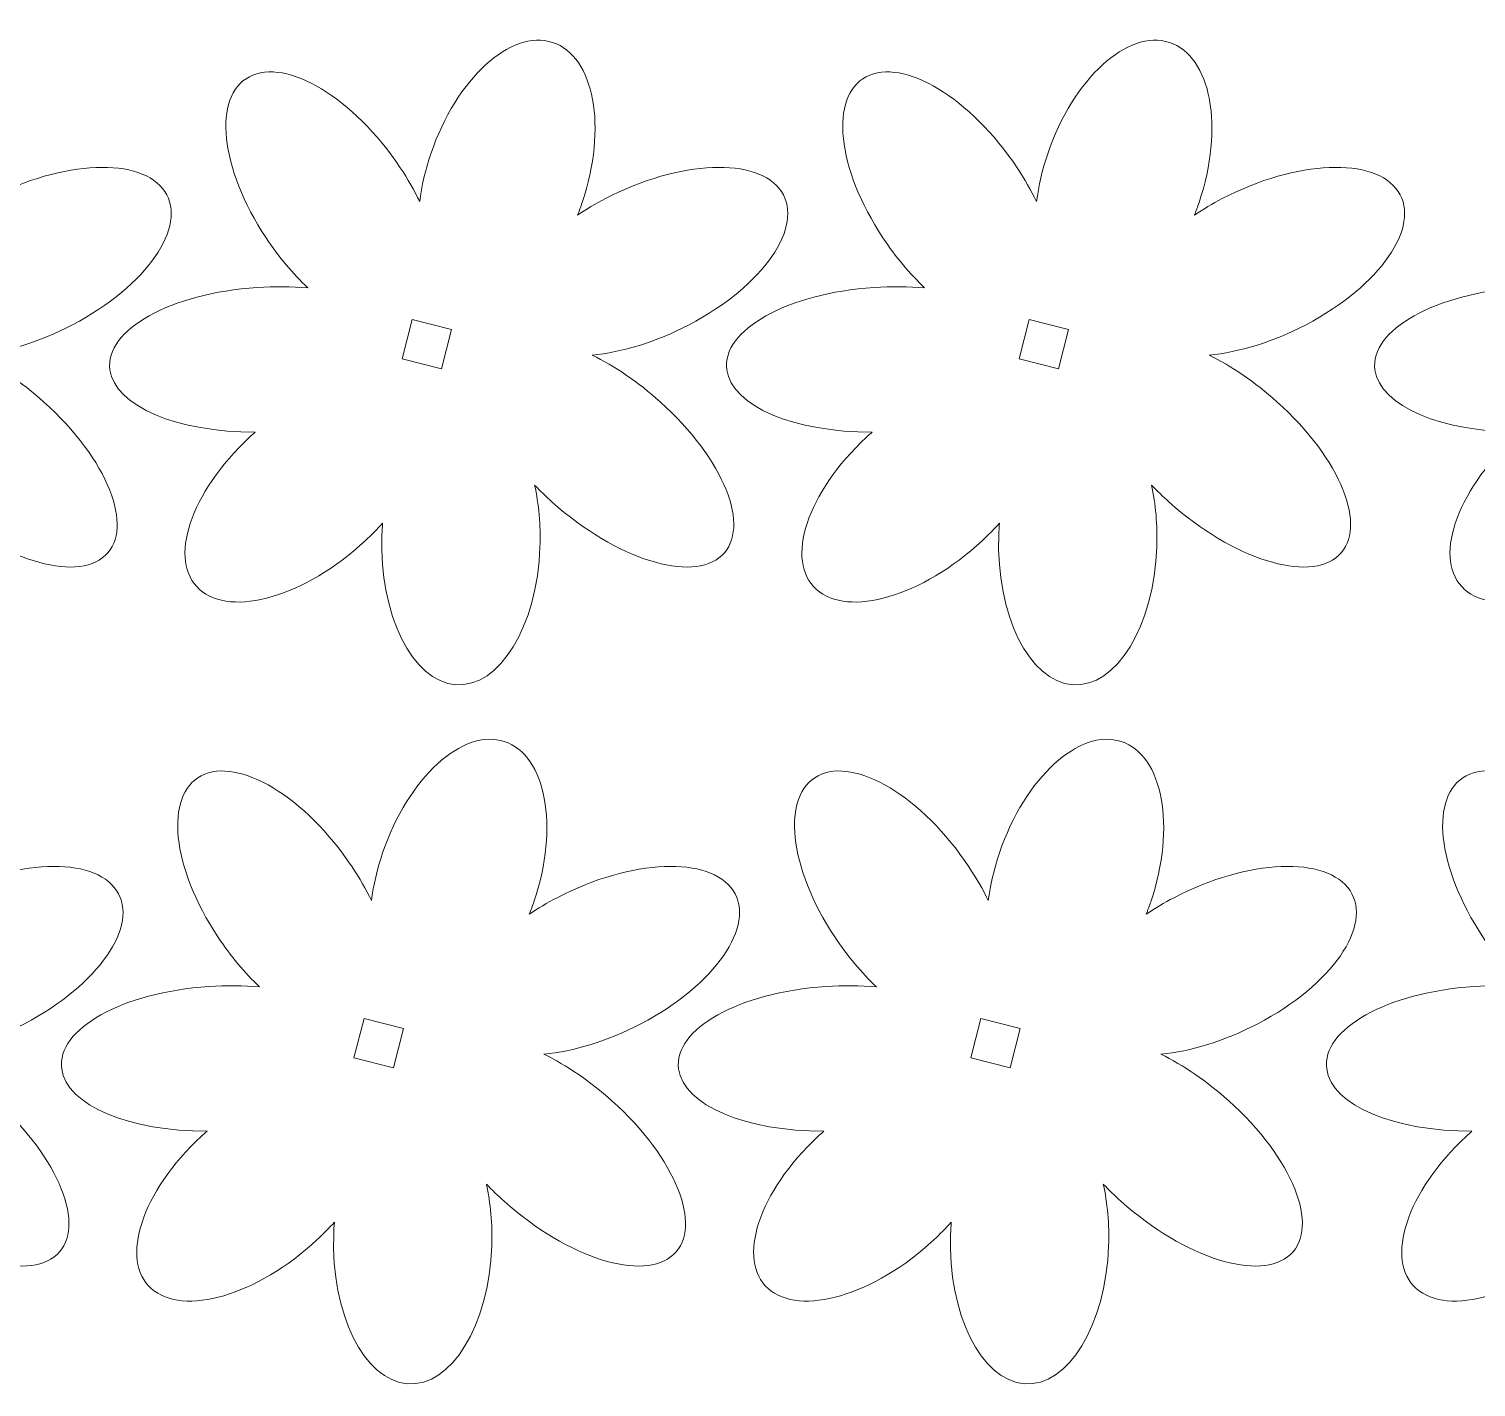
# Model space of a CAD drawing. Header units: centimetres. Extents: x -46.9 to 17.6, y 122.5 to 158.
# Drawn here: x -12.64 to -1.96, y 122.45 to 132.47 of the extents above; entities that cross this region are included whole.
import ezdxf

# ---------------------------------------------------------------- set-up
doc = ezdxf.new("R2010")
doc.units = ezdxf.units.CM
doc.header["$MEASUREMENT"] = 0
doc.layers.add('Capa 1', color=7, linetype='Continuous')

msp = doc.modelspace()

# ---------------------------------------------------------------- linework, layer by layer
at = {"layer": 'Capa 1', "color": 250, "lineweight": 9}
for points, knots in [([(-12.07699, 128.58736), (-12.29675, 128.3828), (-12.85707, 128.55928), (-13.32824, 128.98145), (-13.32824, 128.98145), (-13.37417, 129.02261), (-13.4175, 129.06458), (-13.45821, 129.10701), (-13.45821, 129.10701), (-13.4275, 128.96719), (-13.41301, 128.8125), (-13.41871, 128.65085), (-13.41871, 128.65085), (-13.43946, 128.06496), (-13.71742, 127.60949), (-14.03943, 127.63375), (-14.03943, 127.63375), (-14.36144, 127.65801), (-14.60575, 128.15283), (-14.58501, 128.73872), (-14.58501, 128.73872), (-14.58397, 128.76821), (-14.58223, 128.79735), (-14.57991, 128.82613), (-14.57991, 128.82613), (-14.61964, 128.78185), (-14.66248, 128.73814), (-14.70832, 128.69547), (-14.70832, 128.69547), (-15.14782, 128.28634), (-15.69532, 128.12575), (-15.93091, 128.33683), (-15.93091, 128.33683), (-16.16649, 128.54792), (-16.00111, 129.0509), (-15.5616, 129.46003), (-15.5616, 129.46003), (-15.5478, 129.47287), (-15.53388, 129.48547), (-15.51989, 129.49782), (-15.51989, 129.49782), (-16.09002, 129.49532), (-16.55597, 129.68856), (-16.59217, 129.95737), (-16.59217, 129.95737), (-16.63162, 130.25055), (-16.14499, 130.52277), (-15.5055, 130.56525), (-15.5055, 130.56525), (-15.37624, 130.57385), (-15.2506, 130.57239), (-15.13209, 130.56218), (-15.13209, 130.56218), (-15.24104, 130.66604), (-15.34609, 130.79046), (-15.43938, 130.93084), (-15.43938, 130.93084), (-15.78073, 131.44452), (-15.83598, 131.97704), (-15.56274, 132.12), (-15.56274, 132.12), (-15.28949, 132.26296), (-14.79107, 131.96232), (-14.4497, 131.44864), (-14.4497, 131.44864), (-14.39428, 131.36523), (-14.34644, 131.28131), (-14.30628, 131.19865), (-14.30628, 131.19865), (-14.29172, 131.31248), (-14.26446, 131.43162), (-14.2237, 131.55186), (-14.2237, 131.55186), (-14.0362, 132.10497), (-13.63411, 132.47273), (-13.3259, 132.3731), (-13.3259, 132.3731), (-13.01767, 132.27349), (-12.91979, 131.74415), (-13.10734, 131.19104), (-13.10734, 131.19104), (-13.11799, 131.1596), (-13.12938, 131.12879), (-13.14136, 131.09861), (-13.14136, 131.09861), (-13.07761, 131.14146), (-13.00903, 131.18239), (-12.93611, 131.22054), (-12.93611, 131.22054), (-12.38964, 131.50646), (-11.80804, 131.53003), (-11.63733, 131.2732), (-11.63733, 131.2732), (-11.46666, 131.01636), (-11.77143, 130.5762), (-12.31792, 130.29027), (-12.31792, 130.29027), (-12.56272, 130.16219), (-12.81455, 130.08678), (-13.03336, 130.06561), (-13.03336, 130.06561), (-12.86747, 129.98403), (-12.6946, 129.86779), (-12.5323, 129.72237), (-12.5323, 129.72237), (-12.06113, 129.30019), (-11.85724, 128.79193), (-12.07699, 128.58736)], [0, 0, 0, 0, 0.03571429, 0.03571429, 0.03571429, 0.03571429, 0.07142857, 0.07142857, 0.07142857, 0.07142857, 0.10714286, 0.10714286, 0.10714286, 0.10714286, 0.14285714, 0.14285714, 0.14285714, 0.14285714, 0.17857143, 0.17857143, 0.17857143, 0.17857143, 0.21428571, 0.21428571, 0.21428571, 0.21428571, 0.25, 0.25, 0.25, 0.25, 0.28571429, 0.28571429, 0.28571429, 0.28571429, 0.32142857, 0.32142857, 0.32142857, 0.32142857, 0.35714286, 0.35714286, 0.35714286, 0.35714286, 0.39285714, 0.39285714, 0.39285714, 0.39285714, 0.42857143, 0.42857143, 0.42857143, 0.42857143, 0.46428571, 0.46428571, 0.46428571, 0.46428571, 0.5, 0.5, 0.5, 0.5, 0.53571429, 0.53571429, 0.53571429, 0.53571429, 0.57142857, 0.57142857, 0.57142857, 0.57142857, 0.60714286, 0.60714286, 0.60714286, 0.60714286, 0.64285714, 0.64285714, 0.64285714, 0.64285714, 0.67857143, 0.67857143, 0.67857143, 0.67857143, 0.71428571, 0.71428571, 0.71428571, 0.71428571, 0.75, 0.75, 0.75, 0.75, 0.78571429, 0.78571429, 0.78571429, 0.78571429, 0.82142857, 0.82142857, 0.82142857, 0.82142857, 0.85714286, 0.85714286, 0.85714286, 0.85714286, 0.89285714, 0.89285714, 0.89285714, 0.89285714, 0.92857143, 0.92857143, 0.92857143, 0.92857143, 1, 1, 1, 1]), ([(-7.52732, 128.58736), (-7.74708, 128.3828), (-8.3074, 128.55928), (-8.77857, 128.98145), (-8.77857, 128.98145), (-8.8245, 129.02261), (-8.86783, 129.06458), (-8.90854, 129.10701), (-8.90854, 129.10701), (-8.87783, 128.96719), (-8.86334, 128.8125), (-8.86904, 128.65085), (-8.86904, 128.65085), (-8.88979, 128.06496), (-9.16775, 127.60949), (-9.48976, 127.63375), (-9.48976, 127.63375), (-9.81177, 127.65801), (-10.05608, 128.15283), (-10.03534, 128.73872), (-10.03534, 128.73872), (-10.0343, 128.76821), (-10.03256, 128.79735), (-10.03024, 128.82613), (-10.03024, 128.82613), (-10.06997, 128.78185), (-10.11281, 128.73814), (-10.15865, 128.69547), (-10.15865, 128.69547), (-10.59815, 128.28634), (-11.14565, 128.12575), (-11.38124, 128.33683), (-11.38124, 128.33683), (-11.61682, 128.54792), (-11.45144, 129.0509), (-11.01193, 129.46003), (-11.01193, 129.46003), (-10.99813, 129.47287), (-10.98421, 129.48547), (-10.97022, 129.49782), (-10.97022, 129.49782), (-11.54035, 129.49532), (-12.0063, 129.68856), (-12.0425, 129.95737), (-12.0425, 129.95737), (-12.08195, 130.25055), (-11.59532, 130.52277), (-10.95583, 130.56525), (-10.95583, 130.56525), (-10.82657, 130.57385), (-10.70093, 130.57239), (-10.58242, 130.56218), (-10.58242, 130.56218), (-10.69137, 130.66604), (-10.79642, 130.79046), (-10.88971, 130.93084), (-10.88971, 130.93084), (-11.23106, 131.44452), (-11.28631, 131.97704), (-11.01307, 132.12), (-11.01307, 132.12), (-10.73982, 132.26296), (-10.2414, 131.96232), (-9.90003, 131.44864), (-9.90003, 131.44864), (-9.84461, 131.36523), (-9.79677, 131.28131), (-9.75661, 131.19865), (-9.75661, 131.19865), (-9.74205, 131.31248), (-9.71479, 131.43162), (-9.67403, 131.55186), (-9.67403, 131.55186), (-9.48653, 132.10497), (-9.08444, 132.47273), (-8.77623, 132.3731), (-8.77623, 132.3731), (-8.468, 132.27349), (-8.37012, 131.74415), (-8.55767, 131.19104), (-8.55767, 131.19104), (-8.56832, 131.1596), (-8.57971, 131.12879), (-8.59169, 131.09861), (-8.59169, 131.09861), (-8.52794, 131.14146), (-8.45936, 131.18239), (-8.38644, 131.22054), (-8.38644, 131.22054), (-7.83997, 131.50646), (-7.25837, 131.53003), (-7.08766, 131.2732), (-7.08766, 131.2732), (-6.91699, 131.01636), (-7.22176, 130.5762), (-7.76825, 130.29027), (-7.76825, 130.29027), (-8.01305, 130.16219), (-8.26488, 130.08678), (-8.48369, 130.06561), (-8.48369, 130.06561), (-8.3178, 129.98403), (-8.14493, 129.86779), (-7.98263, 129.72237), (-7.98263, 129.72237), (-7.51146, 129.30019), (-7.30757, 128.79193), (-7.52732, 128.58736)], [0, 0, 0, 0, 0.03571429, 0.03571429, 0.03571429, 0.03571429, 0.07142857, 0.07142857, 0.07142857, 0.07142857, 0.10714286, 0.10714286, 0.10714286, 0.10714286, 0.14285714, 0.14285714, 0.14285714, 0.14285714, 0.17857143, 0.17857143, 0.17857143, 0.17857143, 0.21428571, 0.21428571, 0.21428571, 0.21428571, 0.25, 0.25, 0.25, 0.25, 0.28571429, 0.28571429, 0.28571429, 0.28571429, 0.32142857, 0.32142857, 0.32142857, 0.32142857, 0.35714286, 0.35714286, 0.35714286, 0.35714286, 0.39285714, 0.39285714, 0.39285714, 0.39285714, 0.42857143, 0.42857143, 0.42857143, 0.42857143, 0.46428571, 0.46428571, 0.46428571, 0.46428571, 0.5, 0.5, 0.5, 0.5, 0.53571429, 0.53571429, 0.53571429, 0.53571429, 0.57142857, 0.57142857, 0.57142857, 0.57142857, 0.60714286, 0.60714286, 0.60714286, 0.60714286, 0.64285714, 0.64285714, 0.64285714, 0.64285714, 0.67857143, 0.67857143, 0.67857143, 0.67857143, 0.71428571, 0.71428571, 0.71428571, 0.71428571, 0.75, 0.75, 0.75, 0.75, 0.78571429, 0.78571429, 0.78571429, 0.78571429, 0.82142857, 0.82142857, 0.82142857, 0.82142857, 0.85714286, 0.85714286, 0.85714286, 0.85714286, 0.89285714, 0.89285714, 0.89285714, 0.89285714, 0.92857143, 0.92857143, 0.92857143, 0.92857143, 1, 1, 1, 1]), ([(-2.97532, 128.58736), (-3.19508, 128.3828), (-3.7554, 128.55928), (-4.22657, 128.98145), (-4.22657, 128.98145), (-4.2725, 129.02261), (-4.31583, 129.06458), (-4.35654, 129.10701), (-4.35654, 129.10701), (-4.32583, 128.96719), (-4.31134, 128.8125), (-4.31704, 128.65085), (-4.31704, 128.65085), (-4.33779, 128.06496), (-4.61575, 127.60949), (-4.93776, 127.63375), (-4.93776, 127.63375), (-5.25977, 127.65801), (-5.50408, 128.15283), (-5.48334, 128.73872), (-5.48334, 128.73872), (-5.4823, 128.76821), (-5.48056, 128.79735), (-5.47824, 128.82613), (-5.47824, 128.82613), (-5.51797, 128.78185), (-5.56081, 128.73814), (-5.60665, 128.69547), (-5.60665, 128.69547), (-6.04615, 128.28634), (-6.59365, 128.12575), (-6.82924, 128.33683), (-6.82924, 128.33683), (-7.06482, 128.54792), (-6.89944, 129.0509), (-6.45993, 129.46003), (-6.45993, 129.46003), (-6.44613, 129.47287), (-6.43221, 129.48547), (-6.41822, 129.49782), (-6.41822, 129.49782), (-6.98835, 129.49532), (-7.4543, 129.68856), (-7.4905, 129.95737), (-7.4905, 129.95737), (-7.52995, 130.25055), (-7.04332, 130.52277), (-6.40383, 130.56525), (-6.40383, 130.56525), (-6.27457, 130.57385), (-6.14893, 130.57239), (-6.03042, 130.56218), (-6.03042, 130.56218), (-6.13937, 130.66604), (-6.24442, 130.79046), (-6.33771, 130.93084), (-6.33771, 130.93084), (-6.67906, 131.44452), (-6.73431, 131.97704), (-6.46107, 132.12), (-6.46107, 132.12), (-6.18782, 132.26296), (-5.6894, 131.96232), (-5.34803, 131.44864), (-5.34803, 131.44864), (-5.29261, 131.36523), (-5.24477, 131.28131), (-5.20461, 131.19865), (-5.20461, 131.19865), (-5.19005, 131.31248), (-5.16279, 131.43162), (-5.12203, 131.55186), (-5.12203, 131.55186), (-4.93453, 132.10497), (-4.53244, 132.47273), (-4.22423, 132.3731), (-4.22423, 132.3731), (-3.916, 132.27349), (-3.81812, 131.74415), (-4.00567, 131.19104), (-4.00567, 131.19104), (-4.01632, 131.1596), (-4.02771, 131.12879), (-4.03969, 131.09861), (-4.03969, 131.09861), (-3.97594, 131.14146), (-3.90736, 131.18239), (-3.83444, 131.22054), (-3.83444, 131.22054), (-3.28797, 131.50646), (-2.70637, 131.53003), (-2.53566, 131.2732), (-2.53566, 131.2732), (-2.36499, 131.01636), (-2.66976, 130.5762), (-3.21625, 130.29027), (-3.21625, 130.29027), (-3.46105, 130.16219), (-3.71288, 130.08678), (-3.93169, 130.06561), (-3.93169, 130.06561), (-3.7658, 129.98403), (-3.59293, 129.86779), (-3.43063, 129.72237), (-3.43063, 129.72237), (-2.95946, 129.30019), (-2.75557, 128.79193), (-2.97532, 128.58736)], [0, 0, 0, 0, 0.03571429, 0.03571429, 0.03571429, 0.03571429, 0.07142857, 0.07142857, 0.07142857, 0.07142857, 0.10714286, 0.10714286, 0.10714286, 0.10714286, 0.14285714, 0.14285714, 0.14285714, 0.14285714, 0.17857143, 0.17857143, 0.17857143, 0.17857143, 0.21428571, 0.21428571, 0.21428571, 0.21428571, 0.25, 0.25, 0.25, 0.25, 0.28571429, 0.28571429, 0.28571429, 0.28571429, 0.32142857, 0.32142857, 0.32142857, 0.32142857, 0.35714286, 0.35714286, 0.35714286, 0.35714286, 0.39285714, 0.39285714, 0.39285714, 0.39285714, 0.42857143, 0.42857143, 0.42857143, 0.42857143, 0.46428571, 0.46428571, 0.46428571, 0.46428571, 0.5, 0.5, 0.5, 0.5, 0.53571429, 0.53571429, 0.53571429, 0.53571429, 0.57142857, 0.57142857, 0.57142857, 0.57142857, 0.60714286, 0.60714286, 0.60714286, 0.60714286, 0.64285714, 0.64285714, 0.64285714, 0.64285714, 0.67857143, 0.67857143, 0.67857143, 0.67857143, 0.71428571, 0.71428571, 0.71428571, 0.71428571, 0.75, 0.75, 0.75, 0.75, 0.78571429, 0.78571429, 0.78571429, 0.78571429, 0.82142857, 0.82142857, 0.82142857, 0.82142857, 0.85714286, 0.85714286, 0.85714286, 0.85714286, 0.89285714, 0.89285714, 0.89285714, 0.89285714, 0.92857143, 0.92857143, 0.92857143, 0.92857143, 1, 1, 1, 1]), ([(1.80739, 128.58736), (1.58763, 128.3828), (1.02731, 128.55928), (0.55614, 128.98145), (0.55614, 128.98145), (0.51021, 129.02261), (0.46688, 129.06458), (0.42617, 129.10701), (0.42617, 129.10701), (0.45688, 128.96719), (0.47137, 128.8125), (0.46567, 128.65085), (0.46567, 128.65085), (0.44492, 128.06496), (0.16696, 127.60949), (-0.15505, 127.63375), (-0.15505, 127.63375), (-0.47706, 127.65801), (-0.72137, 128.15283), (-0.70063, 128.73872), (-0.70063, 128.73872), (-0.69959, 128.76821), (-0.69785, 128.79735), (-0.69553, 128.82613), (-0.69553, 128.82613), (-0.73526, 128.78185), (-0.7781, 128.73814), (-0.82394, 128.69547), (-0.82394, 128.69547), (-1.26344, 128.28634), (-1.81094, 128.12575), (-2.04653, 128.33683), (-2.04653, 128.33683), (-2.28211, 128.54792), (-2.11673, 129.0509), (-1.67722, 129.46003), (-1.67722, 129.46003), (-1.66342, 129.47287), (-1.6495, 129.48547), (-1.63551, 129.49782), (-1.63551, 129.49782), (-2.20564, 129.49532), (-2.67159, 129.68856), (-2.70779, 129.95737), (-2.70779, 129.95737), (-2.74724, 130.25055), (-2.26061, 130.52277), (-1.62112, 130.56525), (-1.62112, 130.56525), (-1.49186, 130.57385), (-1.36622, 130.57239), (-1.24771, 130.56218), (-1.24771, 130.56218), (-1.35666, 130.66604), (-1.46171, 130.79046), (-1.555, 130.93084), (-1.555, 130.93084), (-1.89635, 131.44452), (-1.9516, 131.97704), (-1.67836, 132.12), (-1.67836, 132.12), (-1.40511, 132.26296), (-0.90669, 131.96232), (-0.56532, 131.44864), (-0.56532, 131.44864), (-0.5099, 131.36523), (-0.46206, 131.28131), (-0.4219, 131.19865), (-0.4219, 131.19865), (-0.40734, 131.31248), (-0.38008, 131.43162), (-0.33932, 131.55186), (-0.33932, 131.55186), (-0.15182, 132.10497), (0.25027, 132.47273), (0.55848, 132.3731), (0.55848, 132.3731), (0.86671, 132.27349), (0.96459, 131.74415), (0.77704, 131.19104), (0.77704, 131.19104), (0.76639, 131.1596), (0.755, 131.12879), (0.74302, 131.09861), (0.74302, 131.09861), (0.80677, 131.14146), (0.87535, 131.18239), (0.94827, 131.22054), (0.94827, 131.22054), (1.49474, 131.50646), (2.07634, 131.53003), (2.24705, 131.2732), (2.24705, 131.2732), (2.41772, 131.01636), (2.11295, 130.5762), (1.56646, 130.29027), (1.56646, 130.29027), (1.32166, 130.16219), (1.06983, 130.08678), (0.85102, 130.06561), (0.85102, 130.06561), (1.01691, 129.98403), (1.18978, 129.86779), (1.35208, 129.72237), (1.35208, 129.72237), (1.82325, 129.30019), (2.02714, 128.79193), (1.80739, 128.58736)], [0, 0, 0, 0, 0.03571429, 0.03571429, 0.03571429, 0.03571429, 0.07142857, 0.07142857, 0.07142857, 0.07142857, 0.10714286, 0.10714286, 0.10714286, 0.10714286, 0.14285714, 0.14285714, 0.14285714, 0.14285714, 0.17857143, 0.17857143, 0.17857143, 0.17857143, 0.21428571, 0.21428571, 0.21428571, 0.21428571, 0.25, 0.25, 0.25, 0.25, 0.28571429, 0.28571429, 0.28571429, 0.28571429, 0.32142857, 0.32142857, 0.32142857, 0.32142857, 0.35714286, 0.35714286, 0.35714286, 0.35714286, 0.39285714, 0.39285714, 0.39285714, 0.39285714, 0.42857143, 0.42857143, 0.42857143, 0.42857143, 0.46428571, 0.46428571, 0.46428571, 0.46428571, 0.5, 0.5, 0.5, 0.5, 0.53571429, 0.53571429, 0.53571429, 0.53571429, 0.57142857, 0.57142857, 0.57142857, 0.57142857, 0.60714286, 0.60714286, 0.60714286, 0.60714286, 0.64285714, 0.64285714, 0.64285714, 0.64285714, 0.67857143, 0.67857143, 0.67857143, 0.67857143, 0.71428571, 0.71428571, 0.71428571, 0.71428571, 0.75, 0.75, 0.75, 0.75, 0.78571429, 0.78571429, 0.78571429, 0.78571429, 0.82142857, 0.82142857, 0.82142857, 0.82142857, 0.85714286, 0.85714286, 0.85714286, 0.85714286, 0.89285714, 0.89285714, 0.89285714, 0.89285714, 0.92857143, 0.92857143, 0.92857143, 0.92857143, 1, 1, 1, 1]), ([(-9.81124, 130.32987), (-9.81124, 130.32987), (-9.52065, 130.25532), (-9.52065, 130.25532), (-9.52065, 130.25532), (-9.52065, 130.25532), (-9.5952, 129.96473), (-9.5952, 129.96473), (-9.5952, 129.96473), (-9.5952, 129.96473), (-9.88579, 130.03928), (-9.88579, 130.03928), (-9.88579, 130.03928), (-9.88579, 130.03928), (-9.81124, 130.32987), (-9.81124, 130.32987)], [0, 0, 0, 0, 0.2, 0.2, 0.2, 0.2, 0.4, 0.4, 0.4, 0.4, 0.6, 0.6, 0.6, 0.6, 1, 1, 1, 1]), ([(-5.25924, 130.32987), (-5.25924, 130.32987), (-4.96865, 130.25532), (-4.96865, 130.25532), (-4.96865, 130.25532), (-4.96865, 130.25532), (-5.0432, 129.96473), (-5.0432, 129.96473), (-5.0432, 129.96473), (-5.0432, 129.96473), (-5.33379, 130.03928), (-5.33379, 130.03928), (-5.33379, 130.03928), (-5.33379, 130.03928), (-5.25924, 130.32987), (-5.25924, 130.32987)], [0, 0, 0, 0, 0.2, 0.2, 0.2, 0.2, 0.4, 0.4, 0.4, 0.4, 0.6, 0.6, 0.6, 0.6, 1, 1, 1, 1]), ([(-12.43284, 123.42904), (-12.6526, 123.22448), (-13.21292, 123.40096), (-13.68409, 123.82313), (-13.68409, 123.82313), (-13.73002, 123.86429), (-13.77335, 123.90626), (-13.81406, 123.94869), (-13.81406, 123.94869), (-13.78335, 123.80887), (-13.76886, 123.65418), (-13.77456, 123.49253), (-13.77456, 123.49253), (-13.79531, 122.90664), (-14.07327, 122.45117), (-14.39528, 122.47543), (-14.39528, 122.47543), (-14.71729, 122.49969), (-14.9616, 122.99451), (-14.94086, 123.5804), (-14.94086, 123.5804), (-14.93982, 123.60989), (-14.93808, 123.63903), (-14.93576, 123.66781), (-14.93576, 123.66781), (-14.97549, 123.62353), (-15.01833, 123.57982), (-15.06417, 123.53715), (-15.06417, 123.53715), (-15.50367, 123.12802), (-16.05117, 122.96743), (-16.28676, 123.17851), (-16.28676, 123.17851), (-16.52234, 123.3896), (-16.35696, 123.89258), (-15.91745, 124.30171), (-15.91745, 124.30171), (-15.90365, 124.31455), (-15.88973, 124.32715), (-15.87574, 124.3395), (-15.87574, 124.3395), (-16.44587, 124.337), (-16.91182, 124.53024), (-16.94802, 124.79905), (-16.94802, 124.79905), (-16.98747, 125.09223), (-16.50084, 125.36445), (-15.86135, 125.40693), (-15.86135, 125.40693), (-15.73209, 125.41553), (-15.60645, 125.41407), (-15.48794, 125.40386), (-15.48794, 125.40386), (-15.59689, 125.50772), (-15.70194, 125.63214), (-15.79523, 125.77252), (-15.79523, 125.77252), (-16.13658, 126.2862), (-16.19183, 126.81872), (-15.91859, 126.96168), (-15.91859, 126.96168), (-15.64534, 127.10464), (-15.14692, 126.804), (-14.80555, 126.29032), (-14.80555, 126.29032), (-14.75013, 126.20691), (-14.70229, 126.12299), (-14.66213, 126.04033), (-14.66213, 126.04033), (-14.64757, 126.15416), (-14.62031, 126.2733), (-14.57955, 126.39354), (-14.57955, 126.39354), (-14.39205, 126.94665), (-13.98996, 127.31441), (-13.68175, 127.21478), (-13.68175, 127.21478), (-13.37352, 127.11517), (-13.27564, 126.58583), (-13.46319, 126.03272), (-13.46319, 126.03272), (-13.47384, 126.00128), (-13.48523, 125.97047), (-13.49721, 125.94029), (-13.49721, 125.94029), (-13.43346, 125.98314), (-13.36488, 126.02407), (-13.29196, 126.06222), (-13.29196, 126.06222), (-12.74549, 126.34814), (-12.16389, 126.37171), (-11.99318, 126.11488), (-11.99318, 126.11488), (-11.82251, 125.85804), (-12.12728, 125.41788), (-12.67377, 125.13195), (-12.67377, 125.13195), (-12.91857, 125.00387), (-13.1704, 124.92846), (-13.38921, 124.90729), (-13.38921, 124.90729), (-13.22332, 124.82571), (-13.05045, 124.70947), (-12.88815, 124.56405), (-12.88815, 124.56405), (-12.41698, 124.14187), (-12.21309, 123.63361), (-12.43284, 123.42904)], [0, 0, 0, 0, 0.03571429, 0.03571429, 0.03571429, 0.03571429, 0.07142857, 0.07142857, 0.07142857, 0.07142857, 0.10714286, 0.10714286, 0.10714286, 0.10714286, 0.14285714, 0.14285714, 0.14285714, 0.14285714, 0.17857143, 0.17857143, 0.17857143, 0.17857143, 0.21428571, 0.21428571, 0.21428571, 0.21428571, 0.25, 0.25, 0.25, 0.25, 0.28571429, 0.28571429, 0.28571429, 0.28571429, 0.32142857, 0.32142857, 0.32142857, 0.32142857, 0.35714286, 0.35714286, 0.35714286, 0.35714286, 0.39285714, 0.39285714, 0.39285714, 0.39285714, 0.42857143, 0.42857143, 0.42857143, 0.42857143, 0.46428571, 0.46428571, 0.46428571, 0.46428571, 0.5, 0.5, 0.5, 0.5, 0.53571429, 0.53571429, 0.53571429, 0.53571429, 0.57142857, 0.57142857, 0.57142857, 0.57142857, 0.60714286, 0.60714286, 0.60714286, 0.60714286, 0.64285714, 0.64285714, 0.64285714, 0.64285714, 0.67857143, 0.67857143, 0.67857143, 0.67857143, 0.71428571, 0.71428571, 0.71428571, 0.71428571, 0.75, 0.75, 0.75, 0.75, 0.78571429, 0.78571429, 0.78571429, 0.78571429, 0.82142857, 0.82142857, 0.82142857, 0.82142857, 0.85714286, 0.85714286, 0.85714286, 0.85714286, 0.89285714, 0.89285714, 0.89285714, 0.89285714, 0.92857143, 0.92857143, 0.92857143, 0.92857143, 1, 1, 1, 1]), ([(-7.88317, 123.42904), (-8.10293, 123.22448), (-8.66325, 123.40096), (-9.13442, 123.82313), (-9.13442, 123.82313), (-9.18035, 123.86429), (-9.22368, 123.90626), (-9.26439, 123.94869), (-9.26439, 123.94869), (-9.23368, 123.80887), (-9.21919, 123.65418), (-9.22489, 123.49253), (-9.22489, 123.49253), (-9.24564, 122.90664), (-9.5236, 122.45117), (-9.84561, 122.47543), (-9.84561, 122.47543), (-10.16762, 122.49969), (-10.41193, 122.99451), (-10.39119, 123.5804), (-10.39119, 123.5804), (-10.39015, 123.60989), (-10.38841, 123.63903), (-10.38609, 123.66781), (-10.38609, 123.66781), (-10.42582, 123.62353), (-10.46866, 123.57982), (-10.5145, 123.53715), (-10.5145, 123.53715), (-10.954, 123.12802), (-11.5015, 122.96743), (-11.73709, 123.17851), (-11.73709, 123.17851), (-11.97267, 123.3896), (-11.80729, 123.89258), (-11.36778, 124.30171), (-11.36778, 124.30171), (-11.35398, 124.31455), (-11.34006, 124.32715), (-11.32607, 124.3395), (-11.32607, 124.3395), (-11.8962, 124.337), (-12.36215, 124.53024), (-12.39835, 124.79905), (-12.39835, 124.79905), (-12.4378, 125.09223), (-11.95117, 125.36445), (-11.31168, 125.40693), (-11.31168, 125.40693), (-11.18242, 125.41553), (-11.05678, 125.41407), (-10.93827, 125.40386), (-10.93827, 125.40386), (-11.04722, 125.50772), (-11.15227, 125.63214), (-11.24556, 125.77252), (-11.24556, 125.77252), (-11.58691, 126.2862), (-11.64216, 126.81872), (-11.36892, 126.96168), (-11.36892, 126.96168), (-11.09567, 127.10464), (-10.59725, 126.804), (-10.25588, 126.29032), (-10.25588, 126.29032), (-10.20046, 126.20691), (-10.15262, 126.12299), (-10.11246, 126.04033), (-10.11246, 126.04033), (-10.0979, 126.15416), (-10.07064, 126.2733), (-10.02988, 126.39354), (-10.02988, 126.39354), (-9.84238, 126.94665), (-9.44029, 127.31441), (-9.13208, 127.21478), (-9.13208, 127.21478), (-8.82385, 127.11517), (-8.72597, 126.58583), (-8.91352, 126.03272), (-8.91352, 126.03272), (-8.92417, 126.00128), (-8.93556, 125.97047), (-8.94754, 125.94029), (-8.94754, 125.94029), (-8.88379, 125.98314), (-8.81521, 126.02407), (-8.74229, 126.06222), (-8.74229, 126.06222), (-8.19582, 126.34814), (-7.61422, 126.37171), (-7.44351, 126.11488), (-7.44351, 126.11488), (-7.27284, 125.85804), (-7.57761, 125.41788), (-8.1241, 125.13195), (-8.1241, 125.13195), (-8.3689, 125.00387), (-8.62073, 124.92846), (-8.83954, 124.90729), (-8.83954, 124.90729), (-8.67365, 124.82571), (-8.50078, 124.70947), (-8.33848, 124.56405), (-8.33848, 124.56405), (-7.86731, 124.14187), (-7.66342, 123.63361), (-7.88317, 123.42904)], [0, 0, 0, 0, 0.03571429, 0.03571429, 0.03571429, 0.03571429, 0.07142857, 0.07142857, 0.07142857, 0.07142857, 0.10714286, 0.10714286, 0.10714286, 0.10714286, 0.14285714, 0.14285714, 0.14285714, 0.14285714, 0.17857143, 0.17857143, 0.17857143, 0.17857143, 0.21428571, 0.21428571, 0.21428571, 0.21428571, 0.25, 0.25, 0.25, 0.25, 0.28571429, 0.28571429, 0.28571429, 0.28571429, 0.32142857, 0.32142857, 0.32142857, 0.32142857, 0.35714286, 0.35714286, 0.35714286, 0.35714286, 0.39285714, 0.39285714, 0.39285714, 0.39285714, 0.42857143, 0.42857143, 0.42857143, 0.42857143, 0.46428571, 0.46428571, 0.46428571, 0.46428571, 0.5, 0.5, 0.5, 0.5, 0.53571429, 0.53571429, 0.53571429, 0.53571429, 0.57142857, 0.57142857, 0.57142857, 0.57142857, 0.60714286, 0.60714286, 0.60714286, 0.60714286, 0.64285714, 0.64285714, 0.64285714, 0.64285714, 0.67857143, 0.67857143, 0.67857143, 0.67857143, 0.71428571, 0.71428571, 0.71428571, 0.71428571, 0.75, 0.75, 0.75, 0.75, 0.78571429, 0.78571429, 0.78571429, 0.78571429, 0.82142857, 0.82142857, 0.82142857, 0.82142857, 0.85714286, 0.85714286, 0.85714286, 0.85714286, 0.89285714, 0.89285714, 0.89285714, 0.89285714, 0.92857143, 0.92857143, 0.92857143, 0.92857143, 1, 1, 1, 1]), ([(-3.33117, 123.42904), (-3.55093, 123.22448), (-4.11125, 123.40096), (-4.58242, 123.82313), (-4.58242, 123.82313), (-4.62835, 123.86429), (-4.67168, 123.90626), (-4.71239, 123.94869), (-4.71239, 123.94869), (-4.68168, 123.80887), (-4.66719, 123.65418), (-4.67289, 123.49253), (-4.67289, 123.49253), (-4.69364, 122.90664), (-4.9716, 122.45117), (-5.29361, 122.47543), (-5.29361, 122.47543), (-5.61562, 122.49969), (-5.85993, 122.99451), (-5.83919, 123.5804), (-5.83919, 123.5804), (-5.83815, 123.60989), (-5.83641, 123.63903), (-5.83409, 123.66781), (-5.83409, 123.66781), (-5.87382, 123.62353), (-5.91666, 123.57982), (-5.9625, 123.53715), (-5.9625, 123.53715), (-6.402, 123.12802), (-6.9495, 122.96743), (-7.18509, 123.17851), (-7.18509, 123.17851), (-7.42067, 123.3896), (-7.25529, 123.89258), (-6.81578, 124.30171), (-6.81578, 124.30171), (-6.80198, 124.31455), (-6.78806, 124.32715), (-6.77407, 124.3395), (-6.77407, 124.3395), (-7.3442, 124.337), (-7.81015, 124.53024), (-7.84635, 124.79905), (-7.84635, 124.79905), (-7.8858, 125.09223), (-7.39917, 125.36445), (-6.75968, 125.40693), (-6.75968, 125.40693), (-6.63042, 125.41553), (-6.50478, 125.41407), (-6.38627, 125.40386), (-6.38627, 125.40386), (-6.49522, 125.50772), (-6.60027, 125.63214), (-6.69356, 125.77252), (-6.69356, 125.77252), (-7.03491, 126.2862), (-7.09016, 126.81872), (-6.81692, 126.96168), (-6.81692, 126.96168), (-6.54367, 127.10464), (-6.04525, 126.804), (-5.70388, 126.29032), (-5.70388, 126.29032), (-5.64846, 126.20691), (-5.60062, 126.12299), (-5.56046, 126.04033), (-5.56046, 126.04033), (-5.5459, 126.15416), (-5.51864, 126.2733), (-5.47788, 126.39354), (-5.47788, 126.39354), (-5.29038, 126.94665), (-4.88829, 127.31441), (-4.58008, 127.21478), (-4.58008, 127.21478), (-4.27185, 127.11517), (-4.17397, 126.58583), (-4.36152, 126.03272), (-4.36152, 126.03272), (-4.37217, 126.00128), (-4.38356, 125.97047), (-4.39554, 125.94029), (-4.39554, 125.94029), (-4.33179, 125.98314), (-4.26321, 126.02407), (-4.19029, 126.06222), (-4.19029, 126.06222), (-3.64382, 126.34814), (-3.06222, 126.37171), (-2.89151, 126.11488), (-2.89151, 126.11488), (-2.72084, 125.85804), (-3.02561, 125.41788), (-3.5721, 125.13195), (-3.5721, 125.13195), (-3.8169, 125.00387), (-4.06873, 124.92846), (-4.28754, 124.90729), (-4.28754, 124.90729), (-4.12165, 124.82571), (-3.94878, 124.70947), (-3.78648, 124.56405), (-3.78648, 124.56405), (-3.31531, 124.14187), (-3.11142, 123.63361), (-3.33117, 123.42904)], [0, 0, 0, 0, 0.03571429, 0.03571429, 0.03571429, 0.03571429, 0.07142857, 0.07142857, 0.07142857, 0.07142857, 0.10714286, 0.10714286, 0.10714286, 0.10714286, 0.14285714, 0.14285714, 0.14285714, 0.14285714, 0.17857143, 0.17857143, 0.17857143, 0.17857143, 0.21428571, 0.21428571, 0.21428571, 0.21428571, 0.25, 0.25, 0.25, 0.25, 0.28571429, 0.28571429, 0.28571429, 0.28571429, 0.32142857, 0.32142857, 0.32142857, 0.32142857, 0.35714286, 0.35714286, 0.35714286, 0.35714286, 0.39285714, 0.39285714, 0.39285714, 0.39285714, 0.42857143, 0.42857143, 0.42857143, 0.42857143, 0.46428571, 0.46428571, 0.46428571, 0.46428571, 0.5, 0.5, 0.5, 0.5, 0.53571429, 0.53571429, 0.53571429, 0.53571429, 0.57142857, 0.57142857, 0.57142857, 0.57142857, 0.60714286, 0.60714286, 0.60714286, 0.60714286, 0.64285714, 0.64285714, 0.64285714, 0.64285714, 0.67857143, 0.67857143, 0.67857143, 0.67857143, 0.71428571, 0.71428571, 0.71428571, 0.71428571, 0.75, 0.75, 0.75, 0.75, 0.78571429, 0.78571429, 0.78571429, 0.78571429, 0.82142857, 0.82142857, 0.82142857, 0.82142857, 0.85714286, 0.85714286, 0.85714286, 0.85714286, 0.89285714, 0.89285714, 0.89285714, 0.89285714, 0.92857143, 0.92857143, 0.92857143, 0.92857143, 1, 1, 1, 1]), ([(1.45154, 123.42904), (1.23178, 123.22448), (0.67146, 123.40096), (0.20029, 123.82313), (0.20029, 123.82313), (0.15436, 123.86429), (0.11103, 123.90626), (0.07032, 123.94869), (0.07032, 123.94869), (0.10103, 123.80887), (0.11552, 123.65418), (0.10982, 123.49253), (0.10982, 123.49253), (0.08907, 122.90664), (-0.18889, 122.45117), (-0.5109, 122.47543), (-0.5109, 122.47543), (-0.83291, 122.49969), (-1.07722, 122.99451), (-1.05648, 123.5804), (-1.05648, 123.5804), (-1.05544, 123.60989), (-1.0537, 123.63903), (-1.05138, 123.66781), (-1.05138, 123.66781), (-1.09111, 123.62353), (-1.13395, 123.57982), (-1.17979, 123.53715), (-1.17979, 123.53715), (-1.61929, 123.12802), (-2.16679, 122.96743), (-2.40238, 123.17851), (-2.40238, 123.17851), (-2.63796, 123.3896), (-2.47258, 123.89258), (-2.03307, 124.30171), (-2.03307, 124.30171), (-2.01927, 124.31455), (-2.00535, 124.32715), (-1.99136, 124.3395), (-1.99136, 124.3395), (-2.56149, 124.337), (-3.02744, 124.53024), (-3.06364, 124.79905), (-3.06364, 124.79905), (-3.10309, 125.09223), (-2.61646, 125.36445), (-1.97697, 125.40693), (-1.97697, 125.40693), (-1.84771, 125.41553), (-1.72207, 125.41407), (-1.60356, 125.40386), (-1.60356, 125.40386), (-1.71251, 125.50772), (-1.81756, 125.63214), (-1.91085, 125.77252), (-1.91085, 125.77252), (-2.2522, 126.2862), (-2.30745, 126.81872), (-2.03421, 126.96168), (-2.03421, 126.96168), (-1.76096, 127.10464), (-1.26254, 126.804), (-0.92117, 126.29032), (-0.92117, 126.29032), (-0.86575, 126.20691), (-0.81791, 126.12299), (-0.77775, 126.04033), (-0.77775, 126.04033), (-0.76319, 126.15416), (-0.73593, 126.2733), (-0.69517, 126.39354), (-0.69517, 126.39354), (-0.50767, 126.94665), (-0.10558, 127.31441), (0.20263, 127.21478), (0.20263, 127.21478), (0.51086, 127.11517), (0.60874, 126.58583), (0.42119, 126.03272), (0.42119, 126.03272), (0.41054, 126.00128), (0.39915, 125.97047), (0.38717, 125.94029), (0.38717, 125.94029), (0.45092, 125.98314), (0.5195, 126.02407), (0.59242, 126.06222), (0.59242, 126.06222), (1.13889, 126.34814), (1.72049, 126.37171), (1.8912, 126.11488), (1.8912, 126.11488), (2.06187, 125.85804), (1.7571, 125.41788), (1.21061, 125.13195), (1.21061, 125.13195), (0.96581, 125.00387), (0.71398, 124.92846), (0.49517, 124.90729), (0.49517, 124.90729), (0.66106, 124.82571), (0.83393, 124.70947), (0.99623, 124.56405), (0.99623, 124.56405), (1.4674, 124.14187), (1.67129, 123.63361), (1.45154, 123.42904)], [0, 0, 0, 0, 0.03571429, 0.03571429, 0.03571429, 0.03571429, 0.07142857, 0.07142857, 0.07142857, 0.07142857, 0.10714286, 0.10714286, 0.10714286, 0.10714286, 0.14285714, 0.14285714, 0.14285714, 0.14285714, 0.17857143, 0.17857143, 0.17857143, 0.17857143, 0.21428571, 0.21428571, 0.21428571, 0.21428571, 0.25, 0.25, 0.25, 0.25, 0.28571429, 0.28571429, 0.28571429, 0.28571429, 0.32142857, 0.32142857, 0.32142857, 0.32142857, 0.35714286, 0.35714286, 0.35714286, 0.35714286, 0.39285714, 0.39285714, 0.39285714, 0.39285714, 0.42857143, 0.42857143, 0.42857143, 0.42857143, 0.46428571, 0.46428571, 0.46428571, 0.46428571, 0.5, 0.5, 0.5, 0.5, 0.53571429, 0.53571429, 0.53571429, 0.53571429, 0.57142857, 0.57142857, 0.57142857, 0.57142857, 0.60714286, 0.60714286, 0.60714286, 0.60714286, 0.64285714, 0.64285714, 0.64285714, 0.64285714, 0.67857143, 0.67857143, 0.67857143, 0.67857143, 0.71428571, 0.71428571, 0.71428571, 0.71428571, 0.75, 0.75, 0.75, 0.75, 0.78571429, 0.78571429, 0.78571429, 0.78571429, 0.82142857, 0.82142857, 0.82142857, 0.82142857, 0.85714286, 0.85714286, 0.85714286, 0.85714286, 0.89285714, 0.89285714, 0.89285714, 0.89285714, 0.92857143, 0.92857143, 0.92857143, 0.92857143, 1, 1, 1, 1]), ([(-10.16709, 125.17155), (-10.16709, 125.17155), (-9.8765, 125.097), (-9.8765, 125.097), (-9.8765, 125.097), (-9.8765, 125.097), (-9.95105, 124.80641), (-9.95105, 124.80641), (-9.95105, 124.80641), (-9.95105, 124.80641), (-10.24164, 124.88096), (-10.24164, 124.88096), (-10.24164, 124.88096), (-10.24164, 124.88096), (-10.16709, 125.17155), (-10.16709, 125.17155)], [0, 0, 0, 0, 0.2, 0.2, 0.2, 0.2, 0.4, 0.4, 0.4, 0.4, 0.6, 0.6, 0.6, 0.6, 1, 1, 1, 1]), ([(-5.61509, 125.17155), (-5.61509, 125.17155), (-5.3245, 125.097), (-5.3245, 125.097), (-5.3245, 125.097), (-5.3245, 125.097), (-5.39905, 124.80641), (-5.39905, 124.80641), (-5.39905, 124.80641), (-5.39905, 124.80641), (-5.68964, 124.88096), (-5.68964, 124.88096), (-5.68964, 124.88096), (-5.68964, 124.88096), (-5.61509, 125.17155), (-5.61509, 125.17155)], [0, 0, 0, 0, 0.2, 0.2, 0.2, 0.2, 0.4, 0.4, 0.4, 0.4, 0.6, 0.6, 0.6, 0.6, 1, 1, 1, 1])]:
    msp.add_open_spline(points, degree=3, knots=knots, dxfattribs=at)

doc.saveas('drawing.dxf')
